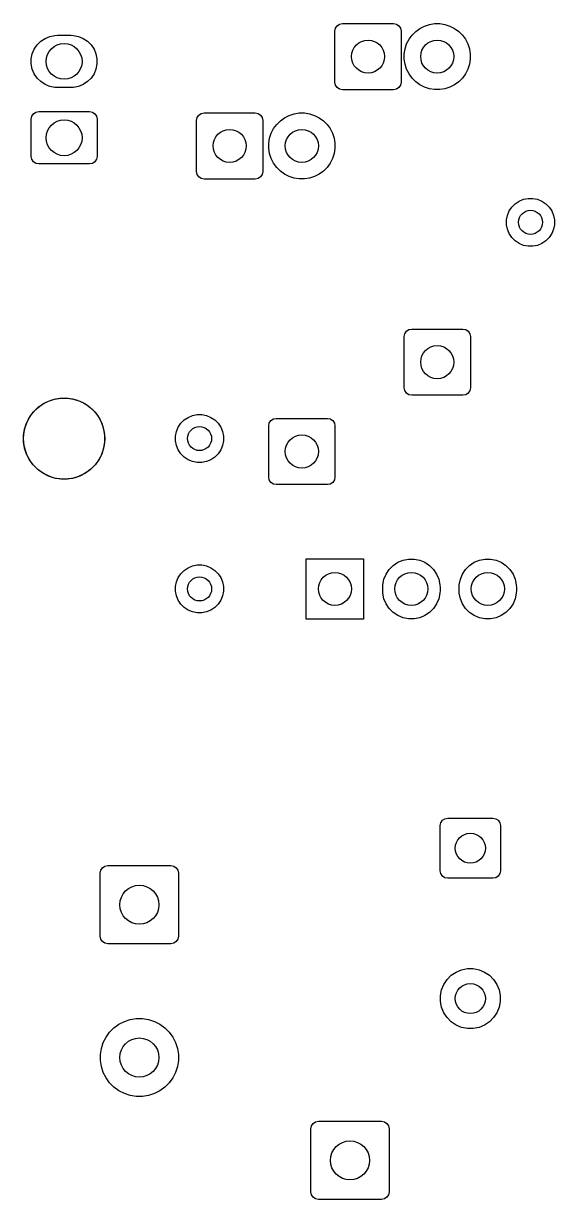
# Model space of a CAD drawing. Header units: millimetres. Extents: x 102.2 to 188.3, y -170.3 to -101.7.
# Drawn here: x 102.15 to 119.8, y -170.3 to -131.2 of the extents above; entities that cross this region are included whole.
import ezdxf

# ---------------------------------------------------------------- set-up
doc = ezdxf.new("R2010")
doc.units = ezdxf.units.MM
doc.layers.add('F.Mask', color=253, linetype='CONTINUOUS', true_color=0xa89984)

msp = doc.modelspace()

# ---------------------------------------------------------------- linework, layer by layer
at = {"layer": 'F.Mask', "linetype": 'CONTINUOUS'}
for p, q in [((112.5, -131.449999), (112.51903, -131.354329)), ((112.51903, -131.354329), (112.573223, -131.273223)), ((112.573223, -131.273223), (112.654329, -131.21903)), ((112.654329, -131.21903), (112.75, -131.200001)), ((112.75, -131.200001), (114.450001, -131.2)), ((114.450001, -131.2), (114.545671, -131.21903)), ((114.545671, -131.21903), (114.626777, -131.273223)), ((114.626777, -131.273223), (114.68097, -131.354329)), ((114.68097, -131.354329), (114.699999, -131.45)), ((115.185607, -131.463553), (115.325252, -131.362096)), ((115.325252, -131.362096), (115.479048, -131.283733)), ((115.479048, -131.283733), (115.64321, -131.230393)), ((115.64321, -131.230393), (115.813695, -131.203391)), ((115.813695, -131.203391), (115.986305, -131.203391)), ((115.986305, -131.203391), (116.15679, -131.230393)), ((116.15679, -131.230393), (116.320952, -131.283733)), ((116.320952, -131.283733), (116.474748, -131.362096)), ((116.474748, -131.362096), (116.614393, -131.463553)), ((102.723078, -131.787481), (102.864885, -131.692729)), ((102.864885, -131.692729), (103.022452, -131.627462)), ((103.022452, -131.627462), (103.189725, -131.594189)), ((103.189725, -131.594189), (103.275, -131.59)), ((103.275, -131.59), (103.725, -131.59)), ((103.725, -131.59), (103.810275, -131.594189)), ((103.810275, -131.594189), (103.977548, -131.627462)), ((103.977548, -131.627462), (104.135115, -131.692729)), ((104.135115, -131.692729), (104.276922, -131.787481)), ((112.500001, -133.15), (112.5, -131.449999)), ((114.699999, -131.45), (114.7, -133.150001)), ((114.883733, -131.879048), (114.962096, -131.725252)), ((114.962096, -131.725252), (115.063553, -131.585607)), ((115.063553, -131.585607), (115.185607, -131.463553)), ((116.614393, -131.463553), (116.736447, -131.585607)), ((116.736447, -131.585607), (116.837904, -131.725252)), ((116.837904, -131.725252), (116.916267, -131.879048)), ((102.442462, -132.207452), (102.507729, -132.049885)), ((102.507729, -132.049885), (102.602481, -131.908078)), ((102.602481, -131.908078), (102.723078, -131.787481)), ((104.276922, -131.787481), (104.397519, -131.908078)), ((104.397519, -131.908078), (104.492271, -132.049885)), ((104.492271, -132.049885), (104.557538, -132.207452)), ((114.803391, -132.213695), (114.830393, -132.04321)), ((114.830393, -132.04321), (114.883733, -131.879048)), ((116.916267, -131.879048), (116.969607, -132.04321)), ((116.969607, -132.04321), (116.996609, -132.213695)), ((102.409189, -132.374725), (102.442462, -132.207452)), ((102.409189, -132.545275), (102.409189, -132.374725)), ((102.442462, -132.712548), (102.409189, -132.545275)), ((104.557538, -132.207452), (104.590811, -132.374725)), ((104.590811, -132.545275), (104.557538, -132.712548)), ((104.590811, -132.374725), (104.590811, -132.545275)), ((114.803391, -132.386305), (114.803391, -132.213695)), ((114.830393, -132.55679), (114.803391, -132.386305)), ((116.996609, -132.386305), (116.969607, -132.55679)), ((116.996609, -132.213695), (116.996609, -132.386305)), ((102.507729, -132.870115), (102.442462, -132.712548)), ((102.602481, -133.011922), (102.507729, -132.870115)), ((104.492271, -132.870115), (104.397519, -133.011922)), ((104.557538, -132.712548), (104.492271, -132.870115)), ((114.883733, -132.720952), (114.830393, -132.55679)), ((114.962096, -132.874748), (114.883733, -132.720952)), ((115.063553, -133.014393), (114.962096, -132.874748)), ((116.837904, -132.874748), (116.736447, -133.014393)), ((116.916267, -132.720952), (116.837904, -132.874748)), ((116.969607, -132.55679), (116.916267, -132.720952)), ((102.723078, -133.132519), (102.602481, -133.011922)), ((102.864885, -133.227271), (102.723078, -133.132519)), ((103.022452, -133.292538), (102.864885, -133.227271)), ((103.189725, -133.325811), (103.022452, -133.292538)), ((103.275, -133.33), (103.189725, -133.325811)), ((103.725, -133.33), (103.275, -133.33)), ((103.810275, -133.325811), (103.725, -133.33)), ((103.977548, -133.292538), (103.810275, -133.325811)), ((104.135115, -133.227271), (103.977548, -133.292538)), ((104.276922, -133.132519), (104.135115, -133.227271)), ((104.397519, -133.011922), (104.276922, -133.132519)), ((112.51903, -133.245671), (112.500001, -133.15)), ((112.573223, -133.326777), (112.51903, -133.245671)), ((112.654329, -133.38097), (112.573223, -133.326777)), ((114.626777, -133.326777), (114.545671, -133.38097)), ((114.68097, -133.245671), (114.626777, -133.326777)), ((114.7, -133.150001), (114.68097, -133.245671)), ((115.185607, -133.136447), (115.063553, -133.014393)), ((115.325252, -133.237904), (115.185607, -133.136447)), ((115.479048, -133.316267), (115.325252, -133.237904)), ((115.64321, -133.369607), (115.479048, -133.316267)), ((116.320952, -133.316267), (116.15679, -133.369607)), ((116.474748, -133.237904), (116.320952, -133.316267)), ((116.614393, -133.136447), (116.474748, -133.237904)), ((116.736447, -133.014393), (116.614393, -133.136447)), ((112.749999, -133.4), (112.654329, -133.38097)), ((114.45, -133.399999), (112.749999, -133.4)), ((114.545671, -133.38097), (114.45, -133.399999)), ((115.813695, -133.396609), (115.64321, -133.369607)), ((115.986305, -133.396609), (115.813695, -133.396609)), ((116.15679, -133.369607), (115.986305, -133.396609)), ((102.405, -134.38), (102.42403, -134.284329)), ((102.405, -135.62), (102.405, -134.38)), ((102.42403, -134.284329), (102.478223, -134.203223)), ((102.478223, -134.203223), (102.559329, -134.14903)), ((102.559329, -134.14903), (102.655, -134.13)), ((102.655, -134.13), (104.345, -134.13)), ((104.345, -134.13), (104.440671, -134.14903)), ((104.440671, -134.14903), (104.521777, -134.203223)), ((104.521777, -134.203223), (104.57597, -134.284329)), ((104.57597, -134.284329), (104.595, -134.38)), ((104.595, -134.38), (104.595, -135.62)), ((107.9, -134.419999), (107.91903, -134.324329)), ((107.900001, -136.12), (107.9, -134.419999)), ((107.91903, -134.324329), (107.973223, -134.243223)), ((107.973223, -134.243223), (108.054329, -134.18903)), ((108.054329, -134.18903), (108.15, -134.170001)), ((108.15, -134.170001), (109.850001, -134.17)), ((109.850001, -134.17), (109.945671, -134.18903)), ((109.945671, -134.18903), (110.026777, -134.243223)), ((110.026777, -134.243223), (110.08097, -134.324329)), ((110.08097, -134.324329), (110.099999, -134.42)), ((110.099999, -134.42), (110.1, -136.120001)), ((110.563553, -134.555607), (110.685607, -134.433553)), ((110.685607, -134.433553), (110.825252, -134.332096)), ((110.825252, -134.332096), (110.979048, -134.253733)), ((110.979048, -134.253733), (111.14321, -134.200393)), ((111.14321, -134.200393), (111.313695, -134.173391)), ((111.313695, -134.173391), (111.486305, -134.173391)), ((111.486305, -134.173391), (111.65679, -134.200393)), ((111.65679, -134.200393), (111.820952, -134.253733)), ((111.820952, -134.253733), (111.974748, -134.332096)), ((111.974748, -134.332096), (112.114393, -134.433553)), ((112.114393, -134.433553), (112.236447, -134.555607)), ((110.330393, -135.01321), (110.383733, -134.849048)), ((110.383733, -134.849048), (110.462096, -134.695252)), ((110.462096, -134.695252), (110.563553, -134.555607)), ((112.236447, -134.555607), (112.337904, -134.695252)), ((112.337904, -134.695252), (112.416267, -134.849048)), ((112.416267, -134.849048), (112.469607, -135.01321)), ((110.303391, -135.183695), (110.330393, -135.01321)), ((110.303391, -135.356305), (110.303391, -135.183695)), ((112.469607, -135.01321), (112.496609, -135.183695)), ((112.496609, -135.183695), (112.496609, -135.356305)), ((102.42403, -135.715671), (102.405, -135.62)), ((104.595, -135.62), (104.57597, -135.715671)), ((110.330393, -135.52679), (110.303391, -135.356305)), ((110.383733, -135.690952), (110.330393, -135.52679)), ((112.469607, -135.52679), (112.416267, -135.690952)), ((112.496609, -135.356305), (112.469607, -135.52679)), ((102.478223, -135.796777), (102.42403, -135.715671)), ((102.559329, -135.85097), (102.478223, -135.796777)), ((102.655, -135.87), (102.559329, -135.85097)), ((104.345, -135.87), (102.655, -135.87)), ((104.440671, -135.85097), (104.345, -135.87)), ((104.521777, -135.796777), (104.440671, -135.85097)), ((104.57597, -135.715671), (104.521777, -135.796777)), ((110.462096, -135.844748), (110.383733, -135.690952)), ((110.563553, -135.984393), (110.462096, -135.844748)), ((110.685607, -136.106447), (110.563553, -135.984393)), ((112.236447, -135.984393), (112.114393, -136.106447)), ((112.337904, -135.844748), (112.236447, -135.984393)), ((112.416267, -135.690952), (112.337904, -135.844748)), ((107.91903, -136.215671), (107.900001, -136.12)), ((107.973223, -136.296777), (107.91903, -136.215671)), ((108.054329, -136.35097), (107.973223, -136.296777)), ((108.149999, -136.37), (108.054329, -136.35097)), ((109.85, -136.369999), (108.149999, -136.37)), ((109.945671, -136.35097), (109.85, -136.369999)), ((110.026777, -136.296777), (109.945671, -136.35097)), ((110.08097, -136.215671), (110.026777, -136.296777)), ((110.1, -136.120001), (110.08097, -136.215671)), ((110.825252, -136.207904), (110.685607, -136.106447)), ((110.979048, -136.286267), (110.825252, -136.207904)), ((111.14321, -136.339607), (110.979048, -136.286267)), ((111.313695, -136.366609), (111.14321, -136.339607)), ((111.486305, -136.366609), (111.313695, -136.366609)), ((111.65679, -136.339607), (111.486305, -136.366609)), ((111.820952, -136.286267), (111.65679, -136.339607)), ((111.974748, -136.207904), (111.820952, -136.286267)), ((112.114393, -136.106447), (111.974748, -136.207904)), ((118.381592, -137.302485), (118.492485, -137.191592)), ((118.492485, -137.191592), (118.622883, -137.104463)), ((118.622883, -137.104463), (118.767772, -137.044448)), ((118.767772, -137.044448), (118.921586, -137.013852)), ((118.921586, -137.013852), (119.078414, -137.013852)), ((119.078414, -137.013852), (119.232228, -137.044448)), ((119.232228, -137.044448), (119.377117, -137.104463)), ((119.377117, -137.104463), (119.507515, -137.191592)), ((119.507515, -137.191592), (119.618408, -137.302485)), ((118.203852, -137.731586), (118.234448, -137.577772)), ((118.234448, -137.577772), (118.294463, -137.432883)), ((118.294463, -137.432883), (118.381592, -137.302485)), ((119.618408, -137.302485), (119.705537, -137.432883)), ((119.705537, -137.432883), (119.765552, -137.577772)), ((119.765552, -137.577772), (119.796148, -137.731586)), ((118.203852, -137.888414), (118.203852, -137.731586)), ((118.234448, -138.042228), (118.203852, -137.888414)), ((119.796148, -137.888414), (119.765552, -138.042228)), ((119.796148, -137.731586), (119.796148, -137.888414)), ((118.294463, -138.187117), (118.234448, -138.042228)), ((118.381592, -138.317515), (118.294463, -138.187117)), ((118.492485, -138.428408), (118.381592, -138.317515)), ((119.618408, -138.317515), (119.507515, -138.428408)), ((119.705537, -138.187117), (119.618408, -138.317515)), ((119.765552, -138.042228), (119.705537, -138.187117)), ((118.622883, -138.515537), (118.492485, -138.428408)), ((118.767772, -138.575552), (118.622883, -138.515537)), ((118.921586, -138.606148), (118.767772, -138.575552)), ((119.078414, -138.606148), (118.921586, -138.606148)), ((119.232228, -138.575552), (119.078414, -138.606148)), ((119.377117, -138.515537), (119.232228, -138.575552)), ((119.507515, -138.428408), (119.377117, -138.515537)), ((114.8, -141.609999), (114.81903, -141.514329)), ((114.81903, -141.514329), (114.873223, -141.433223)), ((114.873223, -141.433223), (114.954329, -141.37903)), ((114.954329, -141.37903), (115.05, -141.360001)), ((115.05, -141.360001), (116.750001, -141.36)), ((116.750001, -141.36), (116.845671, -141.37903)), ((116.845671, -141.37903), (116.926777, -141.433223)), ((116.926777, -141.433223), (116.98097, -141.514329)), ((116.98097, -141.514329), (116.999999, -141.61)), ((114.800001, -143.31), (114.8, -141.609999)), ((116.999999, -141.61), (117, -143.310001)), ((114.81903, -143.405671), (114.800001, -143.31)), ((114.873223, -143.486777), (114.81903, -143.405671)), ((114.954329, -143.54097), (114.873223, -143.486777)), ((116.926777, -143.486777), (116.845671, -143.54097)), ((116.98097, -143.405671), (116.926777, -143.486777)), ((117, -143.310001), (116.98097, -143.405671)), ((102.623245, -143.973452), (102.794627, -143.848936)), ((102.794627, -143.848936), (102.983377, -143.752763)), ((102.983377, -143.752763), (103.184849, -143.687301)), ((103.184849, -143.687301), (103.39408, -143.654162)), ((103.39408, -143.654162), (103.60592, -143.654162)), ((103.60592, -143.654162), (103.815151, -143.687301)), ((103.815151, -143.687301), (104.016623, -143.752763)), ((104.016623, -143.752763), (104.205373, -143.848936)), ((104.205373, -143.848936), (104.376755, -143.973452)), ((115.049999, -143.56), (114.954329, -143.54097)), ((116.75, -143.559999), (115.049999, -143.56)), ((116.845671, -143.54097), (116.75, -143.559999)), ((102.348936, -144.294627), (102.473452, -144.123245)), ((102.473452, -144.123245), (102.623245, -143.973452)), ((104.376755, -143.973452), (104.526548, -144.123245)), ((104.526548, -144.123245), (104.651064, -144.294627)), ((107.622883, -144.294463), (107.767772, -144.234448)), ((107.767772, -144.234448), (107.921586, -144.203852)), ((107.921586, -144.203852), (108.078414, -144.203852)), ((108.078414, -144.203852), (108.232228, -144.234448)), ((108.232228, -144.234448), (108.377117, -144.294463)), ((102.187301, -144.684849), (102.252763, -144.483377)), ((102.252763, -144.483377), (102.348936, -144.294627)), ((104.651064, -144.294627), (104.747237, -144.483377)), ((104.747237, -144.483377), (104.812699, -144.684849)), ((107.234448, -144.767772), (107.294463, -144.622883)), ((107.294463, -144.622883), (107.381592, -144.492485)), ((107.381592, -144.492485), (107.492485, -144.381592)), ((107.492485, -144.381592), (107.622883, -144.294463)), ((108.377117, -144.294463), (108.507515, -144.381592)), ((108.507515, -144.381592), (108.618408, -144.492485)), ((108.618408, -144.492485), (108.705537, -144.622883)), ((108.705537, -144.622883), (108.765552, -144.767772)), ((110.3, -144.579999), (110.31903, -144.484329)), ((110.300001, -146.28), (110.3, -144.579999)), ((110.31903, -144.484329), (110.373223, -144.403223)), ((110.373223, -144.403223), (110.454329, -144.34903)), ((110.454329, -144.34903), (110.55, -144.330001)), ((110.55, -144.330001), (112.250001, -144.33)), ((112.250001, -144.33), (112.345671, -144.34903)), ((112.345671, -144.34903), (112.426777, -144.403223)), ((112.426777, -144.403223), (112.48097, -144.484329)), ((112.48097, -144.484329), (112.499999, -144.58)), ((112.499999, -144.58), (112.5, -146.280001)), ((102.154162, -144.89408), (102.187301, -144.684849)), ((102.154162, -145.10592), (102.154162, -144.89408)), ((104.812699, -144.684849), (104.845838, -144.89408)), ((104.845838, -144.89408), (104.845838, -145.10592)), ((107.203852, -144.921586), (107.234448, -144.767772)), ((107.203852, -145.078414), (107.203852, -144.921586)), ((108.765552, -144.767772), (108.796148, -144.921586)), ((108.796148, -144.921586), (108.796148, -145.078414)), ((102.187301, -145.315151), (102.154162, -145.10592)), ((102.252763, -145.516623), (102.187301, -145.315151)), ((104.812699, -145.315151), (104.747237, -145.516623)), ((104.845838, -145.10592), (104.812699, -145.315151)), ((107.234448, -145.232228), (107.203852, -145.078414)), ((107.294463, -145.377117), (107.234448, -145.232228)), ((107.381592, -145.507515), (107.294463, -145.377117)), ((108.705537, -145.377117), (108.618408, -145.507515)), ((108.765552, -145.232228), (108.705537, -145.377117)), ((108.796148, -145.078414), (108.765552, -145.232228)), ((102.348936, -145.705373), (102.252763, -145.516623)), ((102.473452, -145.876755), (102.348936, -145.705373)), ((104.651064, -145.705373), (104.526548, -145.876755)), ((104.747237, -145.516623), (104.651064, -145.705373)), ((107.492485, -145.618408), (107.381592, -145.507515)), ((107.622883, -145.705537), (107.492485, -145.618408)), ((107.767772, -145.765552), (107.622883, -145.705537)), ((107.921586, -145.796148), (107.767772, -145.765552)), ((108.078414, -145.796148), (107.921586, -145.796148)), ((108.232228, -145.765552), (108.078414, -145.796148)), ((108.377117, -145.705537), (108.232228, -145.765552)), ((108.507515, -145.618408), (108.377117, -145.705537)), ((108.618408, -145.507515), (108.507515, -145.618408)), ((102.623245, -146.026548), (102.473452, -145.876755)), ((102.794627, -146.151064), (102.623245, -146.026548)), ((102.983377, -146.247237), (102.794627, -146.151064)), ((104.205373, -146.151064), (104.016623, -146.247237)), ((104.376755, -146.026548), (104.205373, -146.151064)), ((104.526548, -145.876755), (104.376755, -146.026548)), ((103.184849, -146.312699), (102.983377, -146.247237)), ((103.39408, -146.345838), (103.184849, -146.312699)), ((103.60592, -146.345838), (103.39408, -146.345838)), ((103.815151, -146.312699), (103.60592, -146.345838)), ((104.016623, -146.247237), (103.815151, -146.312699)), ((110.31903, -146.375671), (110.300001, -146.28)), ((110.373223, -146.456777), (110.31903, -146.375671)), ((110.454329, -146.51097), (110.373223, -146.456777)), ((110.549999, -146.53), (110.454329, -146.51097)), ((112.25, -146.529999), (110.549999, -146.53)), ((112.345671, -146.51097), (112.25, -146.529999)), ((112.426777, -146.456777), (112.345671, -146.51097)), ((112.48097, -146.375671), (112.426777, -146.456777)), ((112.5, -146.280001), (112.48097, -146.375671)), ((107.492485, -149.381592), (107.622883, -149.294463)), ((107.622883, -149.294463), (107.767772, -149.234448)), ((107.767772, -149.234448), (107.921586, -149.203852)), ((107.921586, -149.203852), (108.078414, -149.203852)), ((108.078414, -149.203852), (108.232228, -149.234448)), ((108.232228, -149.234448), (108.377117, -149.294463)), ((108.377117, -149.294463), (108.507515, -149.381592)), ((111.5475, -151), (111.5475, -149)), ((111.5475, -149), (113.4525, -149)), ((113.4525, -149), (113.4525, -151)), ((114.19997, -149.503495), (114.303708, -149.34824)), ((114.303708, -149.34824), (114.43574, -149.216208)), ((114.43574, -149.216208), (114.590995, -149.11247)), ((114.590995, -149.11247), (114.763504, -149.041014)), ((114.763504, -149.041014), (114.946639, -149.004587)), ((114.946639, -149.004587), (115.133361, -149.004587)), ((115.133361, -149.004587), (115.316496, -149.041014)), ((115.316496, -149.041014), (115.489005, -149.11247)), ((115.489005, -149.11247), (115.64426, -149.216208)), ((115.64426, -149.216208), (115.776292, -149.34824)), ((115.776292, -149.34824), (115.88003, -149.503495)), ((116.73997, -149.503495), (116.843708, -149.34824)), ((116.843708, -149.34824), (116.97574, -149.216208)), ((116.97574, -149.216208), (117.130995, -149.11247)), ((117.130995, -149.11247), (117.303504, -149.041014)), ((117.303504, -149.041014), (117.486639, -149.004587)), ((117.486639, -149.004587), (117.673361, -149.004587)), ((117.673361, -149.004587), (117.856496, -149.041014)), ((117.856496, -149.041014), (118.029005, -149.11247)), ((118.029005, -149.11247), (118.18426, -149.216208)), ((118.18426, -149.216208), (118.316292, -149.34824)), ((118.316292, -149.34824), (118.42003, -149.503495)), ((107.234448, -149.767772), (107.294463, -149.622883)), ((107.294463, -149.622883), (107.381592, -149.492485)), ((107.381592, -149.492485), (107.492485, -149.381592)), ((108.507515, -149.381592), (108.618408, -149.492485)), ((108.618408, -149.492485), (108.705537, -149.622883)), ((108.705537, -149.622883), (108.765552, -149.767772)), ((114.092087, -149.859139), (114.128514, -149.676004)), ((114.128514, -149.676004), (114.19997, -149.503495)), ((115.88003, -149.503495), (115.951486, -149.676004)), ((115.951486, -149.676004), (115.987913, -149.859139)), ((116.632087, -149.859139), (116.668514, -149.676004)), ((116.668514, -149.676004), (116.73997, -149.503495)), ((118.42003, -149.503495), (118.491486, -149.676004)), ((118.491486, -149.676004), (118.527913, -149.859139)), ((107.203852, -149.921586), (107.234448, -149.767772)), ((107.203852, -150.078414), (107.203852, -149.921586)), ((107.234448, -150.232228), (107.203852, -150.078414)), ((108.765552, -149.767772), (108.796148, -149.921586)), ((108.796148, -150.078414), (108.765552, -150.232228)), ((108.796148, -149.921586), (108.796148, -150.078414)), ((114.0875, -149.9525), (114.092087, -149.859139)), ((114.0875, -150.0475), (114.0875, -149.9525)), ((114.092087, -150.140861), (114.0875, -150.0475)), ((114.128514, -150.323996), (114.092087, -150.140861)), ((115.987913, -150.140861), (115.951486, -150.323996)), ((115.987913, -149.859139), (115.9925, -149.9525)), ((115.9925, -150.0475), (115.987913, -150.140861)), ((115.9925, -149.9525), (115.9925, -150.0475)), ((116.6275, -149.9525), (116.632087, -149.859139)), ((116.6275, -150.0475), (116.6275, -149.9525)), ((116.632087, -150.140861), (116.6275, -150.0475)), ((116.668514, -150.323996), (116.632087, -150.140861)), ((118.527913, -150.140861), (118.491486, -150.323996)), ((118.527913, -149.859139), (118.5325, -149.9525)), ((118.5325, -150.0475), (118.527913, -150.140861)), ((118.5325, -149.9525), (118.5325, -150.0475)), ((107.294463, -150.377117), (107.234448, -150.232228)), ((107.381592, -150.507515), (107.294463, -150.377117)), ((107.492485, -150.618408), (107.381592, -150.507515)), ((108.618408, -150.507515), (108.507515, -150.618408)), ((108.705537, -150.377117), (108.618408, -150.507515)), ((108.765552, -150.232228), (108.705537, -150.377117)), ((114.19997, -150.496505), (114.128514, -150.323996)), ((114.303708, -150.65176), (114.19997, -150.496505)), ((115.88003, -150.496505), (115.776292, -150.65176)), ((115.951486, -150.323996), (115.88003, -150.496505)), ((116.73997, -150.496505), (116.668514, -150.323996)), ((116.843708, -150.65176), (116.73997, -150.496505)), ((118.42003, -150.496505), (118.316292, -150.65176)), ((118.491486, -150.323996), (118.42003, -150.496505)), ((107.622883, -150.705537), (107.492485, -150.618408)), ((107.767772, -150.765552), (107.622883, -150.705537)), ((107.921586, -150.796148), (107.767772, -150.765552)), ((108.078414, -150.796148), (107.921586, -150.796148)), ((108.232228, -150.765552), (108.078414, -150.796148)), ((108.377117, -150.705537), (108.232228, -150.765552)), ((108.507515, -150.618408), (108.377117, -150.705537)), ((114.43574, -150.783792), (114.303708, -150.65176)), ((114.590995, -150.88753), (114.43574, -150.783792)), ((114.763504, -150.958986), (114.590995, -150.88753)), ((115.489005, -150.88753), (115.316496, -150.958986)), ((115.64426, -150.783792), (115.489005, -150.88753)), ((115.776292, -150.65176), (115.64426, -150.783792)), ((116.97574, -150.783792), (116.843708, -150.65176)), ((117.130995, -150.88753), (116.97574, -150.783792)), ((117.303504, -150.958986), (117.130995, -150.88753)), ((118.029005, -150.88753), (117.856496, -150.958986)), ((118.18426, -150.783792), (118.029005, -150.88753)), ((118.316292, -150.65176), (118.18426, -150.783792)), ((113.4525, -151), (111.5475, -151)), ((114.946639, -150.995413), (114.763504, -150.958986)), ((115.133361, -150.995413), (114.946639, -150.995413)), ((115.316496, -150.958986), (115.133361, -150.995413)), ((117.486639, -150.995413), (117.303504, -150.958986)), ((117.673361, -150.995413), (117.486639, -150.995413)), ((117.856496, -150.958986), (117.673361, -150.995413)), ((116, -157.87), (116.01903, -157.774329)), ((116, -159.37), (116, -157.87)), ((116.01903, -157.774329), (116.073223, -157.693223)), ((116.073223, -157.693223), (116.154329, -157.63903)), ((116.154329, -157.63903), (116.25, -157.62)), ((116.25, -157.62), (117.75, -157.62)), ((117.75, -157.62), (117.845671, -157.63903)), ((117.845671, -157.63903), (117.926777, -157.693223)), ((117.926777, -157.693223), (117.98097, -157.774329)), ((117.98097, -157.774329), (118, -157.87)), ((118, -157.87), (118, -159.37)), ((104.7, -159.45), (104.71903, -159.354329)), ((104.7, -161.55), (104.7, -159.45)), ((104.71903, -159.354329), (104.773223, -159.273223)), ((104.773223, -159.273223), (104.854329, -159.21903)), ((104.854329, -159.21903), (104.95, -159.2)), ((104.95, -159.2), (107.05, -159.2)), ((107.05, -159.2), (107.145671, -159.21903)), ((107.145671, -159.21903), (107.226777, -159.273223)), ((107.226777, -159.273223), (107.28097, -159.354329)), ((107.28097, -159.354329), (107.3, -159.45)), ((107.3, -159.45), (107.3, -161.55)), ((116.01903, -159.465671), (116, -159.37)), ((116.073223, -159.546777), (116.01903, -159.465671)), ((117.98097, -159.465671), (117.926777, -159.546777)), ((118, -159.37), (117.98097, -159.465671)), ((116.154329, -159.60097), (116.073223, -159.546777)), ((116.25, -159.62), (116.154329, -159.60097)), ((117.75, -159.62), (116.25, -159.62)), ((117.845671, -159.60097), (117.75, -159.62)), ((117.926777, -159.546777), (117.845671, -159.60097)), ((104.71903, -161.645671), (104.7, -161.55)), ((104.773223, -161.726777), (104.71903, -161.645671)), ((104.854329, -161.78097), (104.773223, -161.726777)), ((104.95, -161.8), (104.854329, -161.78097)), ((107.05, -161.8), (104.95, -161.8)), ((107.145671, -161.78097), (107.05, -161.8)), ((107.226777, -161.726777), (107.145671, -161.78097)), ((107.28097, -161.645671), (107.226777, -161.726777)), ((107.3, -161.55), (107.28097, -161.645671)), ((116.709715, -162.66306), (116.901983, -162.624815)), ((116.901983, -162.624815), (117.098017, -162.624815)), ((117.098017, -162.624815), (117.290285, -162.66306)), ((116.118079, -163.148603), (116.22699, -162.985607)), ((116.22699, -162.985607), (116.365607, -162.84699)), ((116.365607, -162.84699), (116.528603, -162.738079)), ((116.528603, -162.738079), (116.709715, -162.66306)), ((117.290285, -162.66306), (117.471397, -162.738079)), ((117.471397, -162.738079), (117.634393, -162.84699)), ((117.634393, -162.84699), (117.77301, -162.985607)), ((117.77301, -162.985607), (117.881921, -163.148603)), ((116.004815, -163.521983), (116.04306, -163.329715)), ((116.04306, -163.329715), (116.118079, -163.148603)), ((117.881921, -163.148603), (117.95694, -163.329715)), ((117.95694, -163.329715), (117.995185, -163.521983)), ((116.004815, -163.718017), (116.004815, -163.521983)), ((116.04306, -163.910285), (116.004815, -163.718017)), ((117.995185, -163.718017), (117.95694, -163.910285)), ((117.995185, -163.521983), (117.995185, -163.718017)), ((116.118079, -164.091397), (116.04306, -163.910285)), ((116.22699, -164.254393), (116.118079, -164.091397)), ((117.881921, -164.091397), (117.77301, -164.254393)), ((117.95694, -163.910285), (117.881921, -164.091397)), ((105.011472, -164.735718), (105.155718, -164.591472)), ((105.155718, -164.591472), (105.320752, -164.471568)), ((105.320752, -164.471568), (105.502512, -164.378957)), ((105.502512, -164.378957), (105.696521, -164.315919)), ((105.696521, -164.315919), (105.898003, -164.284007)), ((105.898003, -164.284007), (106.101997, -164.284007)), ((106.101997, -164.284007), (106.303479, -164.315919)), ((106.303479, -164.315919), (106.497488, -164.378957)), ((106.497488, -164.378957), (106.679248, -164.471568)), ((106.679248, -164.471568), (106.844282, -164.591472)), ((106.844282, -164.591472), (106.988528, -164.735718)), ((116.365607, -164.39301), (116.22699, -164.254393)), ((116.528603, -164.501921), (116.365607, -164.39301)), ((116.709715, -164.57694), (116.528603, -164.501921)), ((116.901983, -164.615185), (116.709715, -164.57694)), ((117.290285, -164.57694), (117.098017, -164.615185)), ((117.471397, -164.501921), (117.290285, -164.57694)), ((117.634393, -164.39301), (117.471397, -164.501921)), ((117.77301, -164.254393), (117.634393, -164.39301)), ((104.798957, -165.082512), (104.891568, -164.900752)), ((104.891568, -164.900752), (105.011472, -164.735718)), ((106.988528, -164.735718), (107.108432, -164.900752)), ((107.108432, -164.900752), (107.201043, -165.082512)), ((117.098017, -164.615185), (116.901983, -164.615185)), ((104.704007, -165.478003), (104.735919, -165.276521)), ((104.735919, -165.276521), (104.798957, -165.082512)), ((107.201043, -165.082512), (107.264081, -165.276521)), ((107.264081, -165.276521), (107.295993, -165.478003)), ((104.704007, -165.681997), (104.704007, -165.478003)), ((104.735919, -165.883479), (104.704007, -165.681997)), ((107.295993, -165.681997), (107.264081, -165.883479)), ((107.295993, -165.478003), (107.295993, -165.681997)), ((104.798957, -166.077488), (104.735919, -165.883479)), ((104.891568, -166.259248), (104.798957, -166.077488)), ((107.201043, -166.077488), (107.108432, -166.259248)), ((107.264081, -165.883479), (107.201043, -166.077488)), ((105.011472, -166.424282), (104.891568, -166.259248)), ((105.155718, -166.568528), (105.011472, -166.424282)), ((106.988528, -166.424282), (106.844282, -166.568528)), ((107.108432, -166.259248), (106.988528, -166.424282)), ((105.320752, -166.688432), (105.155718, -166.568528)), ((105.502512, -166.781043), (105.320752, -166.688432)), ((105.696521, -166.844081), (105.502512, -166.781043)), ((105.898003, -166.875993), (105.696521, -166.844081)), ((106.101997, -166.875993), (105.898003, -166.875993)), ((106.303479, -166.844081), (106.101997, -166.875993)), ((106.497488, -166.781043), (106.303479, -166.844081)), ((106.679248, -166.688432), (106.497488, -166.781043)), ((106.844282, -166.568528), (106.679248, -166.688432)), ((111.773223, -167.773223), (111.854329, -167.71903)), ((111.854329, -167.71903), (111.95, -167.7)), ((111.95, -167.7), (114.05, -167.7)), ((114.05, -167.7), (114.145671, -167.71903)), ((114.145671, -167.71903), (114.226777, -167.773223)), ((111.7, -167.95), (111.71903, -167.854329)), ((111.7, -170.05), (111.7, -167.95)), ((111.71903, -167.854329), (111.773223, -167.773223)), ((114.226777, -167.773223), (114.28097, -167.854329)), ((114.28097, -167.854329), (114.3, -167.95)), ((114.3, -167.95), (114.3, -170.05)), ((111.71903, -170.145671), (111.7, -170.05)), ((114.3, -170.05), (114.28097, -170.145671)), ((111.773223, -170.226777), (111.71903, -170.145671)), ((111.854329, -170.28097), (111.773223, -170.226777)), ((111.95, -170.3), (111.854329, -170.28097)), ((114.05, -170.3), (111.95, -170.3)), ((114.145671, -170.28097), (114.05, -170.3)), ((114.226777, -170.226777), (114.145671, -170.28097)), ((114.28097, -170.145671), (114.226777, -170.226777))]:
    msp.add_line(p, q, dxfattribs=at)
at = {"layer": 'F.Mask'}
for centre, radius in [((113.6, -132.3), 0.55), ((113.6, -132.3), 0.55), ((115.9, -132.3), 0.55), ((115.9, -132.3), 0.55), ((103.5, -132.46), 0.595), ((103.5, -132.46), 0.595), ((103.5, -135), 0.595), ((103.5, -135), 0.595), ((109, -135.27), 0.55), ((109, -135.27), 0.55), ((111.4, -135.27), 0.55), ((111.4, -135.27), 0.55), ((119, -137.81), 0.4), ((119, -137.81), 0.4), ((115.9, -142.46), 0.55), ((115.9, -142.46), 0.55), ((103.5, -145), 1.35), ((103.5, -145), 1.349999), ((108, -145), 0.4), ((108, -145), 0.4), ((111.4, -145.43), 0.55), ((111.4, -145.43), 0.55), ((108, -150), 0.4), ((108, -150), 0.4), ((112.5, -150), 0.55), ((112.5, -150), 0.55), ((115.04, -150), 0.55), ((115.04, -150), 0.55), ((117.58, -150), 0.55), ((117.58, -150), 0.55), ((117, -158.62), 0.5), ((117, -158.62), 0.5), ((106, -160.5), 0.65), ((106, -160.5), 0.65), ((117, -163.62), 0.5), ((117, -163.62), 0.5), ((106, -165.58), 0.65), ((106, -165.58), 0.65), ((113, -169), 0.65), ((113, -169), 0.65)]:
    msp.add_circle(centre, radius, dxfattribs=at)

doc.saveas('drawing.dxf')
